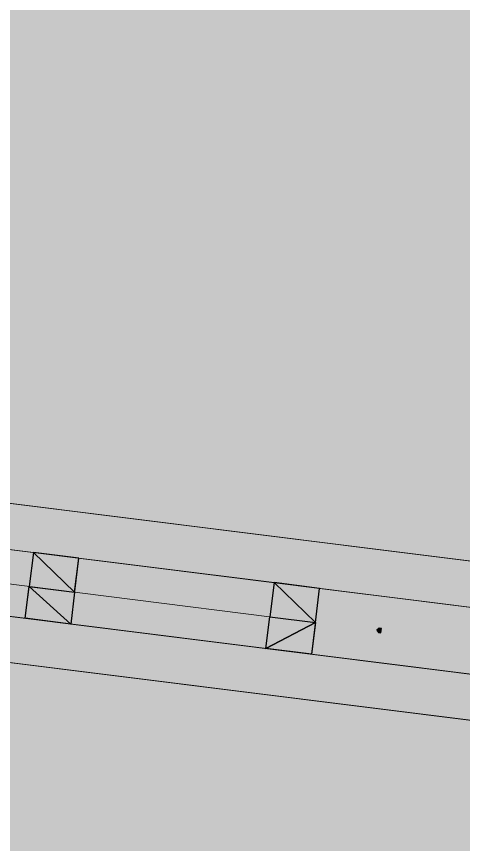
# Model space of a CAD drawing. Header units: metres. Extents: x -4 to 509425, y 7549 to 4732445.
# Drawn here: x 476020.864 to 476022.517, y 4719776.647 to 4719779.71 of the extents above; entities that cross this region are included whole.
import ezdxf

# ---------------------------------------------------------------- set-up
doc = ezdxf.new("R2010")
doc.units = ezdxf.units.M
doc.header["$LTSCALE"] = 0.01
doc.header["$MEASUREMENT"] = 0
doc.layers.get('0').update_dxf_attribs({"lineweight": 0})
for name, color, linetype in [('_SUBESTACIÓN', 1, 'Continuous'), ('NUDO GAROÑA', 211, 'Continuous'), ('SUBESTACION LA VID', 253, 'Continuous')]:
    doc.layers.add(name, color=color, linetype=linetype)
doc.layers.add('LINEA LA VID-EL CARRASCAL EXISTENTE', color=255, linetype='Continuous', lineweight=0)
doc.layers.add('VCRB LINEA ENTRONQUE', color=7, linetype='Continuous', lineweight=0)

# ---------------------------------------------------------------- blocks, each defined once
blk = doc.blocks.new('A$Cfff6051d')
at = {"layer": 'SUBESTACION LA VID', "transparency": 33554687}
h = blk.add_hatch(color=256, dxfattribs=at)
h.dxf.hatch_style = 2
h.paths.add_polyline_path([(476022.2131, 4719777.4377), (476022.2141, 4719777.4461), (476022.2057, 4719777.4471), (476022.1963, 4719777.4398), (476022.2036, 4719777.4303), (476022.212, 4719777.4293)])
at = {"layer": 'SUBESTACION LA VID', "lineweight": 15}
for p, q in [((476033.288, 4719776.3479), (476020.2759, 4719777.9792)), ((476033.1157, 4719776.1988), (476020.406, 4719777.7922)), ((476020.8963, 4719777.4833), (476020.9268, 4719777.7269)), ((476021.0643, 4719777.4623), (476021.0948, 4719777.7059)), ((476021.8099, 4719777.4882), (476020.5498, 4719777.6462)), ((476021.7867, 4719777.3717), (476021.8173, 4719777.6153)), ((476021.9547, 4719777.3506), (476021.9853, 4719777.5942)), ((476033.0852, 4719775.9552), (476020.3755, 4719777.5486)), ((476033.2153, 4719775.7682), (476020.2032, 4719777.3996))]:
    blk.add_line(p, q, dxfattribs=at)
at = {"layer": 'SUBESTACION LA VID', "lineweight": 0}
blk.add_line((476022.7077, 4719777.5037), (476020.4648, 4719777.7849), dxfattribs=at)
at = {"layer": 'SUBESTACION LA VID', "lineweight": 15}
for points in [[(476022.8044, 4719777.6622), (476020.4271, 4719777.9602), (476020.3902, 4719777.6662), (476020.449, 4719777.6588), (476020.4648, 4719777.7849), (476020.9268, 4719777.7269), (476020.911, 4719777.6009), (476021.079, 4719777.5799), (476021.0948, 4719777.7059), (476021.8173, 4719777.6153), (476021.8015, 4719777.4893), (476021.9695, 4719777.4682), (476021.9853, 4719777.5942), (476022.7077, 4719777.5037)], [(476022.7317, 4719777.0826), (476020.3544, 4719777.3806), (476020.3902, 4719777.6662), (476020.449, 4719777.6588), (476020.4343, 4719777.5412), (476020.8963, 4719777.4833), (476020.911, 4719777.6009), (476021.079, 4719777.5799), (476021.0643, 4719777.4623), (476021.7867, 4719777.3717), (476021.8015, 4719777.4893), (476021.9695, 4719777.4682), (476021.9547, 4719777.3506), (476022.6772, 4719777.26)]]:
    blk.add_lwpolyline(points, dxfattribs=at)
at = {"layer": 'SUBESTACION LA VID', "lineweight": 0}
for points in [[(476020.4271, 4719777.9602), (476030.7595, 4719776.6649), (476022.8044, 4719777.6622)], [(476020.9268, 4719777.7269), (476022.7077, 4719777.5037), (476024.035, 4719777.3373), (476025.5218, 4719777.1509)], [(476021.9853, 4719777.5942), (476020.9268, 4719777.7269), (476021.8173, 4719777.6153)], [(476020.8963, 4719777.4833), (476022.6772, 4719777.26), (476020.4343, 4719777.5412)], [(476021.9547, 4719777.3506), (476020.8963, 4719777.4833), (476021.7867, 4719777.3717)], [(476020.3544, 4719777.3806), (476030.6868, 4719776.0852), (476022.7317, 4719777.0826)]]:
    blk.add_lwpolyline(points, dxfattribs=at)
at = {"layer": 'SUBESTACION LA VID'}
for points in [[(476020.911, 4719777.6009), (476021.079, 4719777.5799), (476020.9268, 4719777.7269)], [(476021.079, 4719777.5799), (476021.0948, 4719777.7059), (476020.9268, 4719777.7269)], [(476020.8963, 4719777.4833), (476020.911, 4719777.6009), (476021.0643, 4719777.4623)], [(476021.0643, 4719777.4623), (476020.911, 4719777.6009), (476021.079, 4719777.5799)], [(476021.8015, 4719777.4893), (476021.9695, 4719777.4682), (476021.8173, 4719777.6153)], [(476021.9695, 4719777.4682), (476021.9853, 4719777.5942), (476021.8173, 4719777.6153)], [(476021.7867, 4719777.3717), (476021.8015, 4719777.4893), (476021.9695, 4719777.4682)], [(476021.9547, 4719777.3506), (476021.7867, 4719777.3717), (476021.9695, 4719777.4682)], [(476022.2131, 4719777.4377), (476022.2141, 4719777.4461), (476022.2057, 4719777.4471), (476022.1963, 4719777.4398), (476022.2036, 4719777.4303), (476022.212, 4719777.4293)]]:
    blk.add_lwpolyline(points, close=True, dxfattribs=at)
at = {"layer": 'SUBESTACION LA VID', "lineweight": 0}
for points in [[(476020.911, 4719777.6009), (476021.079, 4719777.5799), (476020.9268, 4719777.7269)], [(476021.079, 4719777.5799), (476021.0948, 4719777.7059), (476020.9268, 4719777.7269)], [(476020.8963, 4719777.4833), (476020.911, 4719777.6009), (476021.0643, 4719777.4623)], [(476021.0643, 4719777.4623), (476020.911, 4719777.6009), (476021.079, 4719777.5799)], [(476021.8015, 4719777.4893), (476021.9695, 4719777.4682), (476021.8173, 4719777.6153)], [(476021.9695, 4719777.4682), (476021.9853, 4719777.5942), (476021.8173, 4719777.6153)], [(476021.7867, 4719777.3717), (476021.8015, 4719777.4893), (476021.9695, 4719777.4682)], [(476021.9547, 4719777.3506), (476021.7867, 4719777.3717), (476021.9695, 4719777.4682)], [(476022.2131, 4719777.4377), (476022.2141, 4719777.4461), (476022.2057, 4719777.4471), (476022.1963, 4719777.4398), (476022.2036, 4719777.4303), (476022.212, 4719777.4293)]]:
    blk.add_lwpolyline(points, close=True, dxfattribs=at)

msp = doc.modelspace()

# ---------------------------------------------------------------- hatches: boundary and pattern name
at = {"layer": '_SUBESTACIÓN', "transparency": 33554559}
h = msp.add_hatch(color=1, dxfattribs=at)
h.dxf.hatch_style = 1
h.paths.add_polyline_path([(475968.6399, 4719805.825), (476089.9386, 4719790.615), (476078.1686, 4719696.74), (475956.8686, 4719711.9502)])

# ---------------------------------------------------------------- linework, layer by layer
at = {"layer": 'LINEA LA VID-EL CARRASCAL EXISTENTE', "const_width": 0.25}
msp.add_lwpolyline([(476020.09, 4719778), (476049.497, 4719860.846), (476187.49, 4720232.522), (476351.145, 4720779.606), (476312.498, 4721152.491), (477107.9603, 4723049.8448)], dxfattribs=at)
at = {"layer": 'NUDO GAROÑA', "color": 1, "const_width": 10}
msp.add_lwpolyline([(476020.09, 4719778), (476049.4926, 4719860.7903)], dxfattribs=at)
at = {"layer": 'VCRB LINEA ENTRONQUE', "color": 143, "true_color": 0x7aafdf, "const_width": 0.25}
msp.add_lwpolyline([(476020.09, 4719778), (476049.497, 4719860.846), (476187.49, 4720232.522), (476351.145, 4720779.606), (476312.498, 4721152.491), (477107.9603, 4723049.8448)], dxfattribs=at)
msp.add_lwpolyline([(476020.09, 4719778), (476049.497, 4719860.846), (476187.49, 4720232.522), (476351.145, 4720779.606), (476312.498, 4721152.491), (477107.9603, 4723049.8448)], dxfattribs=at)

# ---------------------------------------------------------------- block references
at = {"linetype": 'Continuous'}
msp.add_blockref('A$Cfff6051d', (0, 0), dxfattribs=at)

doc.saveas('drawing.dxf')
